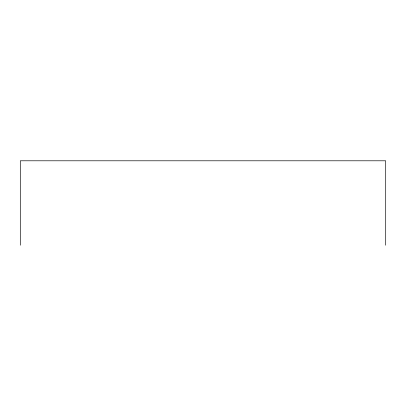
<?xml version="1.0" encoding="UTF-8"?>
<svg xmlns="http://www.w3.org/2000/svg" width="406" height="406" viewBox="0 0 406 406"><rect width="100%" height="100%" fill="white"/><g stroke="black" fill="none" stroke-linecap="round" stroke-linejoin="round"><path stroke-width="0.61" d="M385.7 245.209L385.7 160.791L20.3 160.791L20.3 245.209"/></g></svg>
